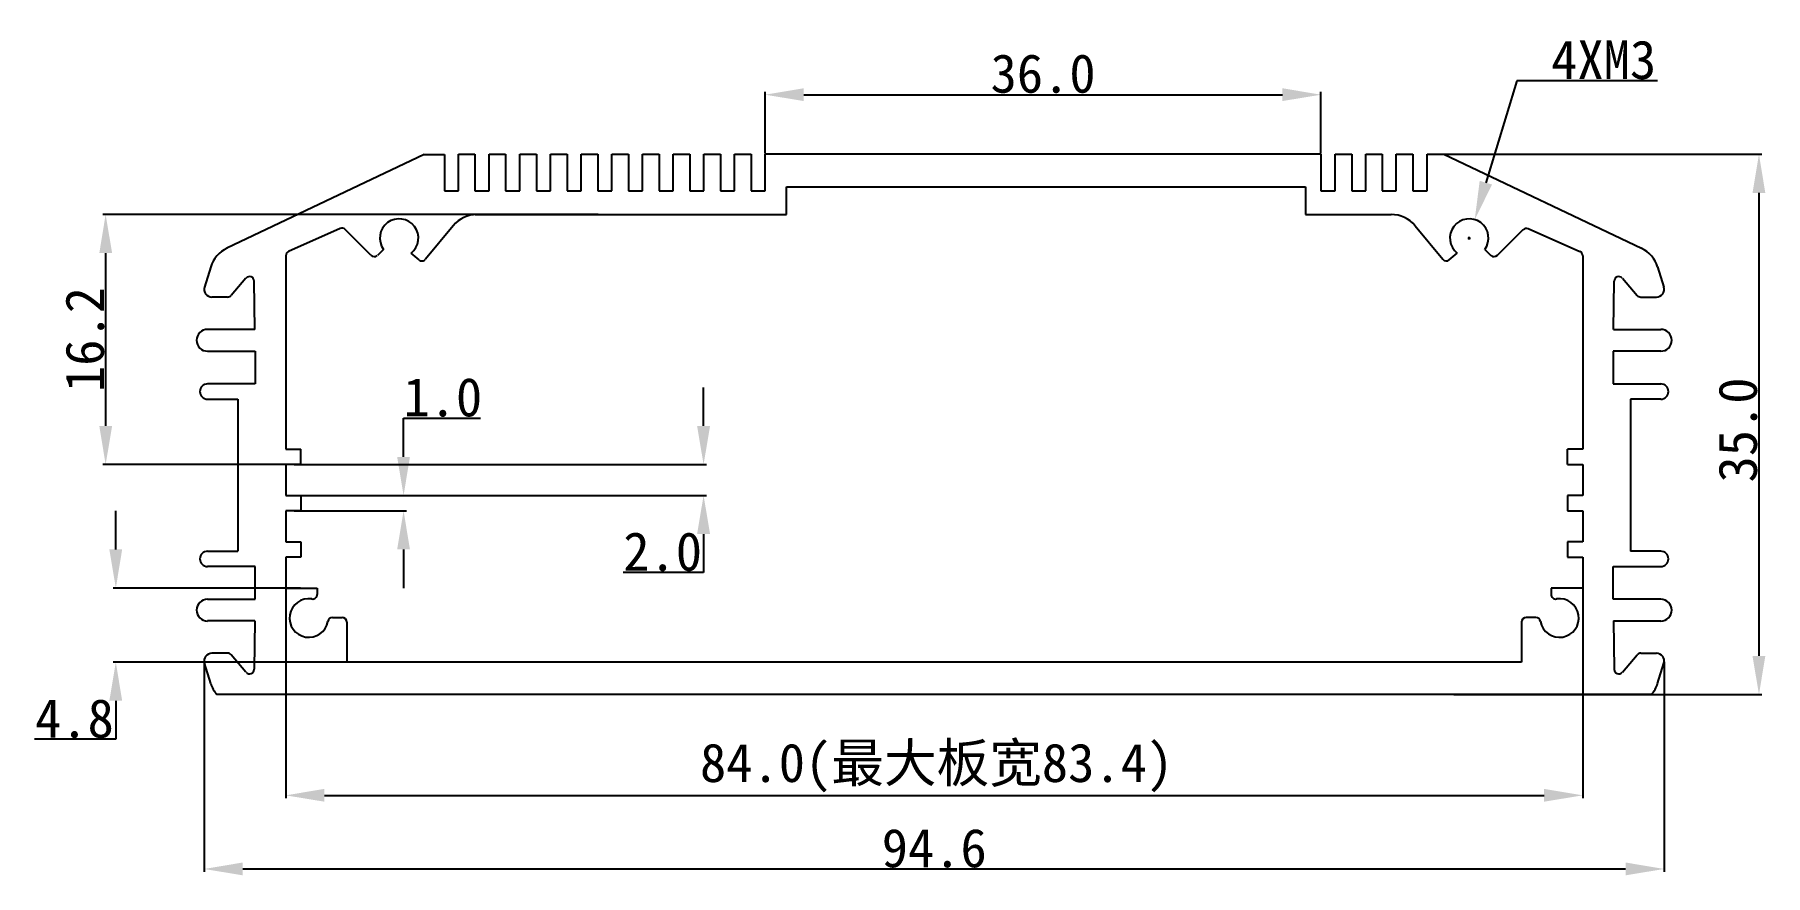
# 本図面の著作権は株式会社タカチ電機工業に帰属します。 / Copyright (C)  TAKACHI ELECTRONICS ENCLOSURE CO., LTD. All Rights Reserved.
# Model space of a CAD drawing. Header units: inches. Extents: x -30 to 82, y -99 to -45.
import ezdxf

# ---------------------------------------------------------------- set-up
doc = ezdxf.new("R2010")
doc.units = ezdxf.units.IN
doc.header["$MEASUREMENT"] = 0
doc.layers.get('Defpoints').update_dxf_attribs({"lineweight": 25})
doc.layers.add('1', color=30, linetype='Continuous')
doc.styles.get("Standard").update_dxf_attribs({"font": 'simhei.ttf'})
doc.dimstyles.get("Standard").update_dxf_attribs({"dimtxt": 2.5, "dimasz": 2.5, "dimexe": 0.18, "dimexo": 0.0625, "dimgap": 0.09, "dimtad": 1, "dimtoh": 1, "dimdec": 1, "dimzin": 0, "dimdsep": 46, "dimtxsty": 'Standard', "dimcen": 0.09, "dimadec": 0, "dimazin": 0, "dimtfac": 1, "dimtdec": 1, "dimtofl": 0, "dimtmove": 0, "dimatfit": 3, "dimfxl": 1, "dimtolj": 1, "dimtzin": 0, "dimarcsym": 0})

# ---------------------------------------------------------------- blocks, each defined once
blk = doc.blocks.new('*D33')
at = {"color": 0, "lineweight": -2}
for p, q in [((6.36, -56.52), (-25.73, -56.52)), ((-25.55, -59.02), (-25.55, -70.22)), ((-13.46, -72.72), (-25.73, -72.72))]:
    blk.add_line(p, q, dxfattribs=at)
at = {"color": 0}
for points in [[(-25.96, -59.02), (-25.13, -59.02), (-25.55, -56.52)], [(-25.96, -70.22), (-25.13, -70.22), (-25.55, -72.72)]]:
    blk.add_solid(points, dxfattribs=at)
at = {"layer": 'Defpoints', "color": 0}
for p in [(6.42, -56.52), (-25.55, -72.72), (-13.4, -72.72)]:
    blk.add_point(p, dxfattribs=at)
at = {"color": 0, "insert": (-26.89, -64.62), "char_height": 2.5, "attachment_point": 5, "rotation": 90}
blk.add_mtext('\\A1;16.2', dxfattribs=at)
blk = doc.blocks.new('*D34')
at = {"color": 0, "lineweight": -2}
for p, q in [((13.18, -70.22), (13.18, -67.72)), ((-13.34, -72.72), (13.36, -72.72)), ((-13.34, -74.72), (13.36, -74.72)), ((13.18, -77.22), (13.18, -79.72)), ((13.18, -79.72), (7.98, -79.72))]:
    blk.add_line(p, q, dxfattribs=at)
at = {"color": 0}
for points in [[(12.76, -70.22), (13.6, -70.22), (13.18, -72.72)], [(12.76, -77.22), (13.6, -77.22), (13.18, -74.72)]]:
    blk.add_solid(points, dxfattribs=at)
at = {"layer": 'Defpoints', "color": 0}
for p in [(-13.4, -72.72), (-13.4, -74.72), (13.18, -74.72)]:
    blk.add_point(p, dxfattribs=at)
at = {"color": 0, "insert": (10.53, -78.37), "char_height": 2.5, "attachment_point": 5}
blk.add_mtext('\\A1;2.0', dxfattribs=at)
blk = doc.blocks.new('*D35')
at = {"color": 0, "lineweight": -2}
for p, q in [((-6.25, -72.22), (-6.25, -69.72)), ((-6.25, -69.72), (-1.26, -69.72)), ((-13.34, -74.72), (-6.07, -74.72)), ((-13.34, -75.72), (-6.07, -75.72)), ((-6.25, -78.22), (-6.25, -80.72))]:
    blk.add_line(p, q, dxfattribs=at)
at = {"color": 0}
for points in [[(-6.67, -72.22), (-5.84, -72.22), (-6.25, -74.72)], [(-6.67, -78.22), (-5.84, -78.22), (-6.25, -75.72)]]:
    blk.add_solid(points, dxfattribs=at)
at = {"layer": 'Defpoints', "color": 0}
for p in [(-13.4, -74.72), (-6.25, -74.72), (-13.4, -75.72)]:
    blk.add_point(p, dxfattribs=at)
at = {"color": 0, "insert": (-3.71, -68.37), "char_height": 2.5, "attachment_point": 5}
blk.add_mtext('\\A1;1.0', dxfattribs=at)
blk = doc.blocks.new('*D36')
at = {"layer": '1', "color": 0, "lineweight": -2}
for p, q in [((-13.88, -79.78), (-13.88, -94.33)), ((70.12, -79.78), (70.12, -94.33)), ((-11.38, -94.15), (67.62, -94.15))]:
    blk.add_line(p, q, dxfattribs=at)
at = {"layer": '1', "color": 0}
for points in [[(-11.38, -93.73), (-11.38, -94.56), (-13.88, -94.15)], [(67.62, -93.73), (67.62, -94.56), (70.12, -94.15)]]:
    blk.add_solid(points, dxfattribs=at)
at = {"layer": 'Defpoints', "color": 0}
for p in [(-13.88, -79.72), (70.12, -79.72), (70.12, -94.15)]:
    blk.add_point(p, dxfattribs=at)
at = {"layer": '1', "color": 0, "insert": (28.27, -92.37), "char_height": 2.5, "attachment_point": 5}
blk.add_mtext('\\A1;84.0(最大板宽83.4)', dxfattribs=at)
blk = doc.blocks.new('*D37')
at = {"color": 0, "lineweight": -2}
for p, q in [((17.17, -52.56), (17.17, -48.58)), ((19.67, -48.76), (50.67, -48.76)), ((53.17, -52.56), (53.17, -48.58))]:
    blk.add_line(p, q, dxfattribs=at)
at = {"color": 0}
for points in [[(19.67, -48.34), (19.67, -49.17), (17.17, -48.76)], [(50.67, -48.34), (50.67, -49.17), (53.17, -48.76)]]:
    blk.add_solid(points, dxfattribs=at)
at = {"layer": 'Defpoints', "color": 0}
for p in [(53.17, -48.76), (17.17, -52.62), (53.17, -52.62)]:
    blk.add_point(p, dxfattribs=at)
at = {"color": 0, "insert": (35.17, -47.4), "char_height": 2.5, "attachment_point": 5}
blk.add_mtext('\\A1;36.0', dxfattribs=at)
blk = doc.blocks.new('*D38')
at = {"color": 0, "lineweight": -2}
for p, q in [((60.64, -52.62), (81.72, -52.62)), ((81.54, -55.12), (81.54, -85.12)), ((61.78, -87.62), (81.72, -87.62))]:
    blk.add_line(p, q, dxfattribs=at)
at = {"color": 0}
for points in [[(81.12, -55.12), (81.95, -55.12), (81.54, -52.62)], [(81.12, -85.12), (81.95, -85.12), (81.54, -87.62)]]:
    blk.add_solid(points, dxfattribs=at)
at = {"layer": 'Defpoints', "color": 0}
for p in [(60.58, -52.62), (61.72, -87.62), (81.54, -87.62)]:
    blk.add_point(p, dxfattribs=at)
at = {"color": 0, "insert": (80.18, -70.48), "char_height": 2.5, "attachment_point": 5, "rotation": 90}
blk.add_mtext('\\A1;35.0', dxfattribs=at)
blk = doc.blocks.new('*D39')
at = {"color": 0, "lineweight": -2}
for p, q in [((-24.89, -78.22), (-24.89, -75.72)), ((-12.93, -80.72), (-25.07, -80.72)), ((-7.59, -85.52), (-25.07, -85.52)), ((-24.89, -88.02), (-24.89, -90.52)), ((-24.89, -90.52), (-30.15, -90.52))]:
    blk.add_line(p, q, dxfattribs=at)
at = {"color": 0}
for points in [[(-25.31, -78.22), (-24.48, -78.22), (-24.89, -80.72)], [(-25.31, -88.02), (-24.48, -88.02), (-24.89, -85.52)]]:
    blk.add_solid(points, dxfattribs=at)
at = {"layer": 'Defpoints', "color": 0}
for p in [(-12.87, -80.72), (-24.89, -85.52), (-7.53, -85.52)]:
    blk.add_point(p, dxfattribs=at)
at = {"color": 0, "insert": (-27.57, -89.18), "char_height": 2.5, "attachment_point": 5}
blk.add_mtext('\\A1;4.8', dxfattribs=at)
blk = doc.blocks.new('*D40')
at = {"color": 0, "lineweight": -2}
for p, q in [((65.85, -47.85), (63.85, -54.46)), ((74.97, -47.85), (65.85, -47.85)), ((62.68, -58.05), (62.86, -58.05)), ((62.77, -58.14), (62.77, -57.96))]:
    blk.add_line(p, q, dxfattribs=at)
at = {"color": 0}
blk.add_solid([(63.45, -54.34), (64.25, -54.58), (63.13, -56.85)], dxfattribs=at)
at = {"layer": 'Defpoints', "color": 0}
for p in [(63.13, -56.85), (62.4, -59.24)]:
    blk.add_point(p, dxfattribs=at)
at = {"color": 0, "insert": (71.48, -46.51), "char_height": 2.5, "attachment_point": 5}
blk.add_mtext('\\A1;{\\f@SimHei|b0|i0|c134|p49;4XM3}', dxfattribs=at)
blk = doc.blocks.new('*D41')
at = {"color": 0, "lineweight": -2}
for p, q in [((-19.17, -85.51), (-19.17, -99.1)), ((75.4, -85.51), (75.4, -99.1)), ((-16.67, -98.92), (72.9, -98.92))]:
    blk.add_line(p, q, dxfattribs=at)
at = {"color": 0}
for points in [[(-16.67, -98.5), (-16.67, -99.33), (-19.17, -98.92)], [(72.9, -98.5), (72.9, -99.33), (75.4, -98.92)]]:
    blk.add_solid(points, dxfattribs=at)
at = {"layer": 'Defpoints', "color": 0}
for p in [(-19.17, -85.44), (75.4, -85.44), (75.4, -98.92)]:
    blk.add_point(p, dxfattribs=at)
at = {"color": 0, "insert": (28.12, -97.58), "char_height": 2.5, "attachment_point": 5}
blk.add_mtext('\\A1;94.6', dxfattribs=at)

msp = doc.modelspace()

# ---------------------------------------------------------------- linework, layer by layer
for p, q in [((-4.91, -52.63), (-17.69, -58.7)), ((-4.91, -52.63), (-3.61, -52.63)), ((-3.61, -52.63), (-3.61, -54.98)), ((-2.7, -54.98), (-2.7, -52.62)), ((-2.7, -52.62), (-1.63, -52.62)), ((-1.63, -52.62), (-1.63, -54.98)), ((-0.71, -54.98), (-0.71, -52.62)), ((-0.71, -52.62), (0.36, -52.62)), ((0.36, -52.62), (0.36, -54.98)), ((1.27, -54.98), (1.27, -52.62)), ((1.27, -52.62), (2.35, -52.62)), ((2.35, -52.62), (2.35, -54.98)), ((3.26, -54.98), (3.26, -52.62)), ((3.26, -52.62), (4.34, -52.62)), ((4.34, -52.62), (4.34, -54.98)), ((5.25, -54.98), (5.25, -52.62)), ((5.25, -52.62), (6.32, -52.62)), ((6.32, -52.62), (6.32, -54.98)), ((7.23, -54.98), (7.23, -52.62)), ((7.23, -52.62), (8.31, -52.62)), ((8.31, -52.62), (8.31, -54.98)), ((9.22, -54.98), (9.22, -52.62)), ((9.22, -52.62), (10.3, -52.62)), ((10.3, -52.62), (10.3, -54.98)), ((11.21, -54.98), (11.21, -52.62)), ((11.21, -52.62), (12.28, -52.62)), ((12.28, -52.62), (12.28, -54.98)), ((13.2, -54.98), (13.2, -52.62)), ((13.2, -52.62), (14.27, -52.62)), ((14.27, -52.62), (14.27, -54.98)), ((15.18, -54.98), (15.18, -52.62)), ((15.18, -52.62), (16.26, -52.62)), ((16.26, -52.62), (16.26, -54.98)), ((17.17, -54.98), (17.17, -52.62)), ((53.17, -52.62), (17.17, -52.62)), ((53.17, -52.62), (53.17, -54.98)), ((54.08, -54.98), (54.08, -52.62)), ((54.08, -52.62), (55.16, -52.62)), ((55.16, -52.62), (55.16, -54.98)), ((56.07, -54.98), (56.07, -52.62)), ((56.07, -52.62), (57.14, -52.62)), ((57.14, -52.62), (57.14, -54.98)), ((58.05, -54.98), (58.05, -52.62)), ((58.05, -52.62), (59.13, -52.62)), ((59.13, -52.62), (59.13, -54.98)), ((60.04, -54.98), (60.04, -52.62)), ((60.04, -52.62), (61.12, -52.62)), ((61.12, -52.62), (73.92, -58.7)), ((18.55, -56.52), (18.55, -54.72)), ((18.55, -54.72), (52.16, -54.72)), ((52.16, -54.72), (52.16, -56.52)), ((-3.61, -54.98), (-2.7, -54.98)), ((-1.63, -54.98), (-0.71, -54.98)), ((0.36, -54.98), (1.27, -54.98)), ((2.35, -54.98), (3.26, -54.98)), ((4.34, -54.98), (5.25, -54.98)), ((6.32, -54.98), (7.23, -54.98)), ((8.31, -54.98), (9.22, -54.98)), ((10.3, -54.98), (11.21, -54.98)), ((12.28, -54.98), (13.2, -54.98)), ((14.27, -54.98), (15.18, -54.98)), ((16.26, -54.98), (17.17, -54.98)), ((53.17, -54.98), (54.08, -54.98)), ((55.16, -54.98), (56.07, -54.98)), ((57.14, -54.98), (58.05, -54.98)), ((59.13, -54.98), (60.04, -54.98)), ((-1.61, -56.52), (18.55, -56.52)), ((52.16, -56.52), (57.72, -56.52)), ((-10.36, -57.43), (-13.71, -58.92)), ((-8.37, -59.16), (-10.03, -57.49)), ((-3.04, -57.25), (-4.83, -59.42)), ((59.27, -57.25), (61.06, -59.42)), ((64.6, -59.16), (66.26, -57.49)), ((66.59, -57.43), (69.94, -58.92)), ((-13.88, -59.19), (-13.88, -71.72)), ((-7.55, -58.78), (-7.95, -59.17)), ((-5.25, -59.46), (-5.77, -59.03)), ((61.48, -59.46), (62, -59.03)), ((63.78, -58.78), (64.18, -59.17)), ((70.12, -59.19), (70.12, -71.72)), ((-18.74, -59.91), (-19.14, -61.23)), ((74.97, -59.91), (75.37, -61.23)), ((-16.46, -60.64), (-17.42, -61.77)), ((-15.89, -63.96), (-15.93, -60.84)), ((72.12, -63.96), (72.16, -60.84)), ((72.69, -60.64), (73.65, -61.77)), ((-17.65, -61.87), (-18.67, -61.87)), ((73.88, -61.87), (74.9, -61.87)), ((-15.89, -63.96), (-18.95, -63.96)), ((72.12, -63.96), (75.18, -63.96)), ((-18.95, -65.38), (-15.87, -65.38)), ((-15.87, -65.38), (-15.87, -67.49)), ((75.18, -65.38), (72.1, -65.38)), ((72.1, -65.38), (72.1, -67.49)), ((-15.87, -67.49), (-18.95, -67.49)), ((72.1, -67.49), (75.18, -67.49)), ((-18.95, -68.48), (-16.98, -68.48)), ((-16.98, -68.48), (-16.98, -78.34)), ((75.18, -68.48), (73.21, -68.48)), ((73.21, -68.48), (73.21, -78.34)), ((-13.88, -71.72), (-12.91, -71.72)), ((-12.91, -72.72), (-12.91, -71.72)), ((70.12, -71.72), (69.14, -71.72)), ((69.14, -72.72), (69.14, -71.72)), ((-12.91, -72.72), (-13.88, -72.72)), ((-13.88, -72.72), (-13.88, -74.72)), ((69.14, -72.72), (70.12, -72.72)), ((70.12, -72.72), (70.12, -74.72)), ((-13.88, -74.72), (-12.91, -74.72)), ((-12.91, -74.72), (-12.91, -75.72)), ((70.12, -74.72), (69.14, -74.72)), ((69.14, -74.72), (69.14, -75.72)), ((-12.91, -75.72), (-13.88, -75.72)), ((-13.88, -75.72), (-13.88, -77.72)), ((69.14, -75.72), (70.12, -75.72)), ((70.12, -75.72), (70.12, -77.72)), ((-18.95, -78.34), (-16.98, -78.34)), ((-13.88, -77.72), (-12.91, -77.72)), ((-12.91, -77.72), (-12.91, -78.72)), ((70.12, -77.72), (69.14, -77.72)), ((69.14, -77.72), (69.14, -78.72)), ((75.18, -78.34), (73.21, -78.34)), ((-15.87, -79.33), (-18.95, -79.33)), ((-15.87, -81.44), (-15.87, -79.33)), ((-12.91, -78.72), (-13.88, -78.72)), ((-13.88, -78.72), (-13.88, -80.72)), ((69.14, -78.72), (70.12, -78.72)), ((70.12, -78.72), (70.12, -80.72)), ((72.1, -81.44), (72.1, -79.33)), ((72.1, -79.33), (75.18, -79.33)), ((-18.95, -81.44), (-15.87, -81.44)), ((-13.88, -80.72), (-11.85, -80.72)), ((-11.85, -80.72), (-11.85, -81.13)), ((68.08, -80.72), (68.08, -81.13)), ((70.12, -80.72), (68.08, -80.72)), ((75.18, -81.44), (72.1, -81.44)), ((-15.89, -82.85), (-18.95, -82.85)), ((-15.89, -82.85), (-15.93, -85.98)), ((-10.86, -82.63), (-10.23, -82.63)), ((-9.93, -82.93), (-9.93, -85.52)), ((66.16, -82.93), (66.16, -85.52)), ((67.09, -82.63), (66.46, -82.63)), ((72.12, -82.85), (72.16, -85.98)), ((72.12, -82.85), (75.18, -82.85)), ((-17.65, -84.94), (-18.67, -84.94)), ((-16.46, -86.17), (-17.42, -85.05)), ((72.69, -86.17), (73.65, -85.05)), ((73.88, -84.94), (74.9, -84.94)), ((-18.74, -86.9), (-19.14, -85.59)), ((66.16, -85.52), (-9.93, -85.52)), ((74.97, -86.9), (75.37, -85.59)), ((74.57, -87.62), (-18.34, -87.62))]:
    msp.add_line(p, q)
for centre, radius, start, end in [((-6.54, -58.05), 1.25, 308.0791, 215.899), ((-1.49, -58.52), 2, 90, 140.4888), ((57.72, -58.52), 2, 39.5112, 90), ((62.77, -58.05), 1.25, 324.101, 231.9209), ((-10.24, -57.7), 0.3, 44.6554, 114.0813), ((66.47, -57.73), 0.3, 65.9187, 135.3446), ((-16.83, -60.51), 2, 115.4199, 162.7211), ((-13.58, -59.19), 0.3, 114.0813, 180), ((-8.16, -58.95), 0.3, 224.6554, 313.6854), ((64.39, -58.95), 0.3, 226.3146, 315.3446), ((69.82, -59.19), 0.3, 0, 65.9187), ((73.06, -60.51), 2, 17.2789, 64.5801), ((-5.06, -59.23), 0.3, 230.4888, 320.4888), ((61.29, -59.23), 0.3, 219.5112, 309.5112), ((-18.67, -61.37), 0.5, 162.7211, 270), ((-16.23, -60.84), 0.3, 0.6864, 139.3256), ((72.46, -60.84), 0.3, 40.6744, 179.3136), ((74.9, -61.37), 0.5, 270, 17.2789), ((-17.65, -61.57), 0.3, 270, 319.3256), ((73.88, -61.57), 0.3, 220.6744, 270), ((-18.95, -64.67), 0.707, 90, 270), ((75.18, -64.67), 0.707, 270, 90), ((-18.95, -67.99), 0.493, 90, 270), ((75.18, -67.99), 0.493, 270, 90), ((-18.95, -78.83), 0.493, 90, 270), ((75.18, -78.83), 0.493, 270, 90), ((-18.95, -82.15), 0.707, 90, 270), ((-12.39, -82.66), 1.25, 81.4163, 349.8424), ((-12.15, -81.13), 0.3, 261.4163, 0), ((68.62, -82.66), 1.25, 190.1576, 98.5837), ((68.38, -81.13), 0.3, 180, 278.5837), ((75.18, -82.15), 0.707, 270, 90), ((-10.86, -82.93), 0.3, 90, 169.8424), ((-10.23, -82.93), 0.3, 0, 90), ((66.46, -82.93), 0.3, 90, 180), ((67.09, -82.93), 0.3, 10.1576, 90), ((-18.67, -85.44), 0.5, 90, 197.2789), ((-17.65, -85.24), 0.3, 40.6744, 90), ((73.88, -85.24), 0.3, 90, 139.3256), ((74.9, -85.44), 0.5, 342.7211, 90), ((-16.23, -85.98), 0.3, 220.6744, 359.3136), ((72.46, -85.98), 0.3, 180.6864, 319.3256), ((-16.83, -86.31), 2, 197.2789, 220.9295), ((73.06, -86.31), 2, 319.0705, 342.7211)]:
    msp.add_arc(centre, radius, start, end)

# ---------------------------------------------------------------- dimensions: what is measured, and where the dimension line sits
for base, p1, p2, picture, middle in [((53.17, -48.76), (17.17, -52.62), (53.17, -52.62), '*D37', (35.17, -47.4)), ((75.4, -98.92), (-19.17, -85.44), (75.4, -85.44), '*D41', (28.12, -97.58))]:
    dim = msp.add_linear_dim(base=base, p1=p1, p2=p2, dimstyle='Standard')
    dim.commit()
    dim.dimension.update_dxf_attribs({"geometry": picture, "text_midpoint": middle})
dim = msp.add_diameter_dim_2p(p1=(62.4, -59.24), p2=(63.13, -56.85), text='{\\f@SimHei|b0|i0|c134|p49;4XM3}', dimstyle='Standard')
dim.commit()
dim.dimension.update_dxf_attribs({"geometry": '*D40', "text_midpoint": (71.48, -47.85), "dimtype": 163})
for base, p1, p2, picture, middle in [((81.54, -87.62), (60.58, -52.62), (61.72, -87.62), '*D38', (81.54, -70.48)), ((-24.89, -85.52), (-12.87, -80.72), (-7.53, -85.52), '*D39', (-27.57, -90.52))]:
    dim = msp.add_linear_dim(base=base, p1=p1, p2=p2, angle=90, dimstyle='Standard')
    dim.commit()
    dim.dimension.update_dxf_attribs({"geometry": picture, "text_midpoint": middle, "dimtype": 160})
for base, p1, p2, picture, middle in [((-25.55, -72.72), (6.42, -56.52), (-13.4, -72.72), '*D33', (-26.89, -64.62)), ((-6.25, -74.72), (-13.4, -75.72), (-13.4, -74.72), '*D35', (-3.71, -68.37)), ((13.18, -74.72), (-13.4, -72.72), (-13.4, -74.72), '*D34', (10.53, -78.37))]:
    dim = msp.add_linear_dim(base=base, p1=p1, p2=p2, angle=90, dimstyle='Standard')
    dim.commit()
    dim.dimension.update_dxf_attribs({"geometry": picture, "text_midpoint": middle})
at = {"layer": '1'}
dim = msp.add_linear_dim(base=(70.12, -94.15), p1=(-13.88, -79.72), p2=(70.12, -79.72), text='<>(最大板宽83.4)', dimstyle='Standard', dxfattribs=at)
dim.commit()
dim.dimension.update_dxf_attribs({"geometry": '*D36', "text_midpoint": (28.27, -94.15), "dimtype": 160})

doc.saveas('drawing.dxf')
